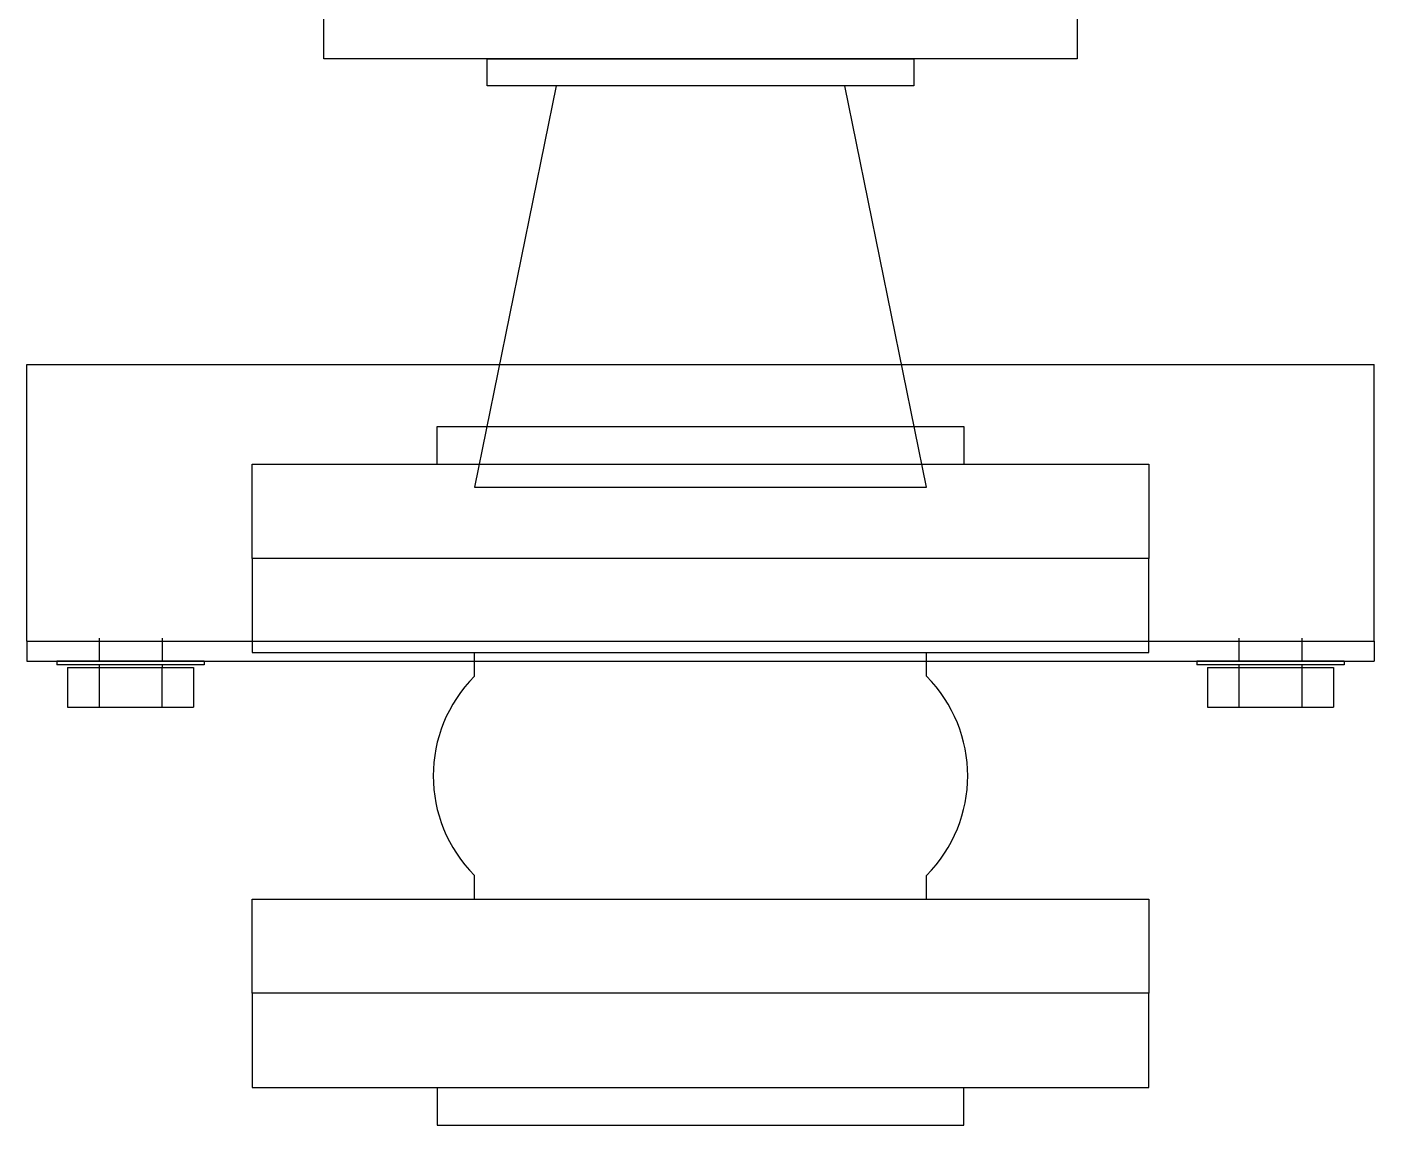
# Model space of a CAD drawing. Extents: x -32000 to 416743, y -254124 to 144214.
# Drawn here: x 256674.6 to 257015.4, y 74144.1 to 74421.9 of the extents above; entities that cross this region are included whole.
import ezdxf

# ---------------------------------------------------------------- set-up
doc = ezdxf.new("R2010")
doc.units = 0
doc.header["$LTSCALE"] = 10
doc.layers.add('XFM1Q40$0$COL', color=1, linetype='Continuous')
doc.layers.add('XFM1Q40$0$M-EQPM-MAU', color=22, linetype='Continuous')

# ---------------------------------------------------------------- blocks, each defined once
blk = doc.blocks.new('XFM1Q40$0$A$C6DF15AF1')
at = {"layer": 'XFM1Q40$0$M-EQPM-MAU'}
for p, q in [((13577.87, -13905.982, -1.654), (13577.87, -13940.056, -1.654)), ((13577.87, -13905.982, -1.654), (13577.87, -13940.056, -1.654)), ((13578.37, -13905.982, -1.154), (13578.37, -13940.056, -1.154)), ((13578.37, -13905.982, -1.154), (13585.37, -13905.982, -1.154)), ((13585.37, -13905.982, -1.154), (13585.37, -13940.056, -1.154)), ((13577.87, -13906.738, -10.854), (13577.77, -13906.738, -10.854)), ((13577.87, -13906.738, -6.254), (13577.77, -13906.738, -6.254)), ((13577.87, -13906.738, -1.654), (13577.77, -13906.738, -1.654)), ((13577.706, -13907.011, -10.854), (13576.706, -13907.011, -10.854)), ((13577.706, -13907.011, -6.254), (13576.706, -13907.011, -6.254)), ((13576.706, -13907.011, -1.654), (13576.706, -13907.807, -0.277)), ((13577.706, -13907.011, -1.654), (13576.706, -13907.011, -1.654)), ((13577.706, -13907.011, -1.654), (13577.706, -13907.807, -0.277)), ((13576.706, -13907.807, -0.277), (13576.706, -13909.398, -0.277)), ((13577.706, -13907.807, -0.277), (13576.706, -13907.807, -0.277)), ((13577.77, -13907.805, -10.854), (13577.706, -13907.805, -10.854)), ((13577.77, -13907.805, -6.254), (13577.706, -13907.805, -6.254)), ((13577.77, -13907.805, -1.654), (13577.706, -13907.805, -1.654)), ((13577.706, -13907.807, -0.277), (13577.706, -13909.398, -0.277)), ((13578.451, -13907.805, -10.854), (13577.87, -13907.805, -10.854)), ((13578.451, -13907.805, -6.254), (13577.87, -13907.805, -6.254)), ((13578.451, -13907.805, -1.654), (13577.87, -13907.805, -1.654)), ((13576.706, -13909.398, -0.277), (13576.706, -13910.193, -1.654)), ((13577.706, -13909.398, -0.277), (13576.706, -13909.398, -0.277)), ((13577.706, -13909.398, -0.277), (13577.706, -13910.193, -1.654)), ((13577.77, -13909.4, -10.854), (13577.706, -13909.4, -10.854)), ((13577.77, -13909.4, -6.254), (13577.706, -13909.4, -6.254)), ((13577.77, -13909.4, -1.654), (13577.706, -13909.4, -1.654)), ((13578.451, -13909.4, -10.854), (13577.87, -13909.4, -10.854)), ((13578.451, -13909.4, -6.254), (13577.87, -13909.4, -6.254)), ((13578.451, -13909.4, -1.654), (13577.87, -13909.4, -1.654)), ((13577.706, -13910.193, -10.854), (13576.706, -13910.193, -10.854)), ((13577.706, -13910.193, -6.254), (13576.706, -13910.193, -6.254)), ((13577.706, -13910.193, -1.654), (13576.706, -13910.193, -1.654)), ((13577.87, -13910.467, -10.854), (13577.77, -13910.467, -10.854)), ((13577.87, -13910.467, -6.254), (13577.77, -13910.467, -6.254)), ((13577.87, -13910.467, -1.654), (13577.77, -13910.467, -1.654)), ((13571.846, -13917.304, 1.661), (13572.446, -13917.304, 1.661)), ((13577.484, -13917.304, 1.661), (13578.084, -13917.304, 1.661)), ((13592.425, -13919.369, 1.661), (13582.265, -13917.304, 1.661)), ((13582.265, -13917.304, 1.661), (13582.265, -13928.734, 1.661)), ((13592.425, -13926.669, 1.661), (13592.425, -13919.369, 1.661)), ((13582.265, -13928.734, 1.661), (13592.425, -13926.669, 1.661)), ((13571.846, -13928.734, 1.661), (13572.446, -13928.734, 1.661)), ((13577.484, -13928.734, 1.661), (13578.084, -13928.734, 1.661)), ((13577.706, -13935.844, -10.854), (13576.706, -13935.844, -10.854)), ((13577.706, -13935.844, -6.254), (13576.706, -13935.844, -6.254)), ((13576.706, -13935.844, -1.654), (13576.706, -13936.639, -0.277)), ((13577.706, -13935.844, -1.654), (13576.706, -13935.844, -1.654)), ((13577.706, -13935.844, -1.654), (13577.706, -13936.639, -0.277)), ((13577.87, -13935.57, -10.854), (13577.77, -13935.57, -10.854)), ((13577.87, -13935.57, -6.254), (13577.77, -13935.57, -6.254)), ((13577.87, -13935.57, -1.654), (13577.77, -13935.57, -1.654)), ((13576.706, -13936.639, -0.277), (13576.706, -13938.23, -0.277)), ((13577.706, -13936.639, -0.277), (13576.706, -13936.639, -0.277)), ((13577.77, -13936.637, -10.854), (13577.706, -13936.637, -10.854)), ((13577.77, -13936.637, -6.254), (13577.706, -13936.637, -6.254)), ((13577.77, -13936.637, -1.654), (13577.706, -13936.637, -1.654)), ((13577.706, -13936.639, -0.277), (13577.706, -13938.23, -0.277)), ((13578.451, -13936.637, -10.854), (13577.87, -13936.637, -10.854)), ((13578.451, -13936.637, -6.254), (13577.87, -13936.637, -6.254)), ((13578.451, -13936.637, -1.654), (13577.87, -13936.637, -1.654)), ((13576.706, -13938.23, -0.277), (13576.706, -13939.026, -1.654)), ((13577.706, -13938.23, -0.277), (13576.706, -13938.23, -0.277)), ((13577.706, -13938.23, -0.277), (13577.706, -13939.026, -1.654)), ((13577.77, -13938.232, -10.854), (13577.706, -13938.232, -10.854)), ((13577.77, -13938.232, -6.254), (13577.706, -13938.232, -6.254)), ((13577.77, -13938.232, -1.654), (13577.706, -13938.232, -1.654)), ((13578.451, -13938.232, -10.854), (13577.87, -13938.232, -10.854)), ((13578.451, -13938.232, -6.254), (13577.87, -13938.232, -6.254)), ((13578.451, -13938.232, -1.654), (13577.87, -13938.232, -1.654)), ((13577.706, -13939.026, -10.854), (13576.706, -13939.026, -10.854)), ((13577.706, -13939.026, -6.254), (13576.706, -13939.026, -6.254)), ((13577.706, -13939.026, -1.654), (13576.706, -13939.026, -1.654)), ((13577.87, -13939.3, -10.854), (13577.77, -13939.3, -10.854)), ((13577.87, -13939.3, -6.254), (13577.77, -13939.3, -6.254)), ((13577.87, -13939.3, -1.654), (13577.77, -13939.3, -1.654)), ((13578.37, -13940.056, -1.154), (13585.37, -13940.056, -1.154))]:
    blk.add_line(p, q, dxfattribs=at)
at = {"layer": 'XFM1Q40$0$M-EQPM-MAU', "elevation": 1.661}
for points in [[(13569.465, -13911.678), (13567.084, -13911.678), (13567.084, -13934.36), (13569.465, -13934.36), (13569.465, -13911.678)], [(13569.465, -13911.678), (13571.846, -13911.678), (13571.846, -13934.36), (13569.465, -13934.36), (13569.465, -13911.678)], [(13580.465, -13911.678), (13578.084, -13911.678), (13578.084, -13934.36), (13580.465, -13934.36), (13580.465, -13911.678)], [(13580.465, -13911.678), (13582.846, -13911.678), (13582.846, -13934.36), (13580.465, -13934.36), (13580.465, -13911.678)], [(13567.084, -13916.361), (13566.131, -13916.361), (13566.131, -13929.677), (13567.084, -13929.677)], [(13582.846, -13916.361), (13583.799, -13916.361), (13583.799, -13929.677), (13582.846, -13929.677)]]:
    blk.add_lwpolyline(points, dxfattribs=at)
for points in [[(13593.102, -13913.494), (13594.702, -13913.494), (13594.702, -13932.544), (13593.102, -13932.544)], [(13592.425, -13917.621), (13593.102, -13917.621), (13593.102, -13928.416), (13592.425, -13928.416)]]:
    blk.add_lwpolyline(points, close=True, dxfattribs=at)
at = {"layer": 'XFM1Q40$0$M-EQPM-MAU', "extrusion": (1.22465e-16, -1, 0)}
for centre in [(13578.37, -1.654, 13905.982), (13578.37, -1.654, 13940.056)]:
    blk.add_arc(centre, 0.5, 90, 180, dxfattribs=at)
at = {"layer": 'XFM1Q40$0$M-EQPM-MAU', "extrusion": (-1, -3.06156e-16, 0)}
for centre in [(13908.602, -1.654, -13577.77), (13908.602, -1.654, -13577.87), (13937.435, -1.654, -13577.77), (13937.435, -1.654, -13577.87)]:
    blk.add_arc(centre, 1.865, 360, 180, dxfattribs=at)
at = {"layer": 'XFM1Q40$0$M-EQPM-MAU'}
for centre, start, end in [((13574.965, -13919.822, 1.661), 45, 135), ((13574.965, -13926.215, 1.661), 225, 315)]:
    blk.add_arc(centre, 3.562, start, end, dxfattribs=at)
blk = doc.blocks.new('XFM1Q40$0$A$C400517eb')
at = {"layer": 'XFM1Q40$0$COL', "xscale": 10.00000000000001, "yscale": 10.00000000000001, "zscale": 10.00000000000001, "rotation": 90}
blk.add_blockref('XFM1Q40$0$A$C6DF15AF1', (147014.81, -51517.22), dxfattribs=at)
blk = doc.blocks.new('XFM1Q40')
blk.add_blockref('XFM1Q40$0$A$C400517eb', (-29400, -10000))

msp = doc.modelspace()

# ---------------------------------------------------------------- block references
msp.add_blockref('XFM1Q40', (0, 0))

doc.saveas('drawing.dxf')
